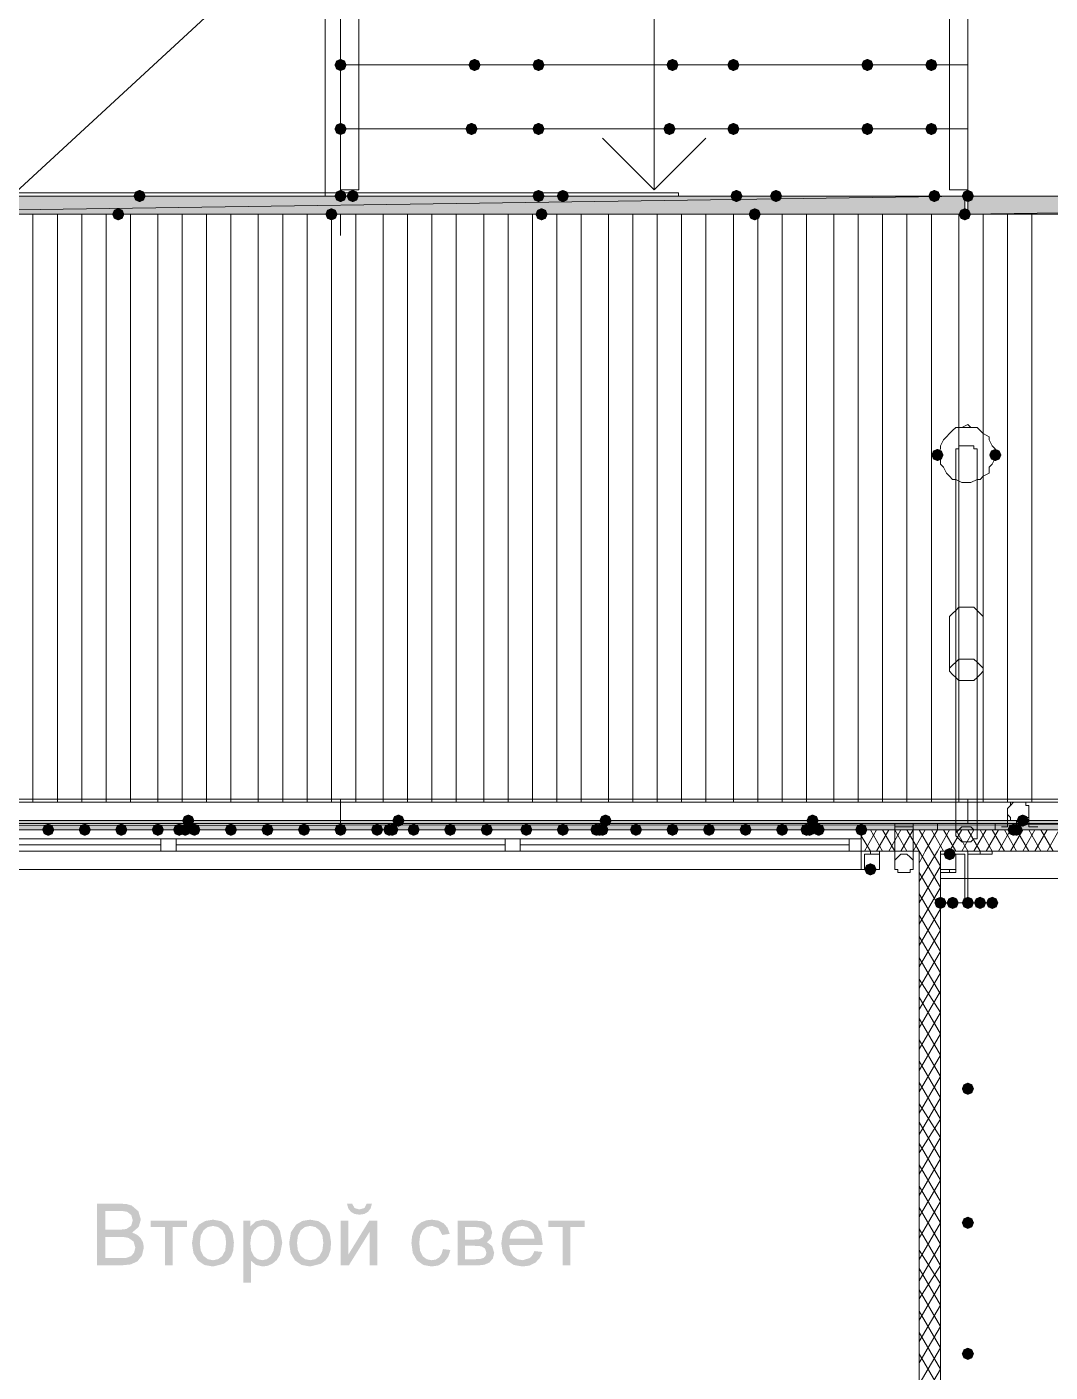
# Model space of a CAD drawing. Header units: millimetres. Extents: x 0 to 420, y 0 to 297.
# Drawn here: x 247.57 to 261.79, y 215.01 to 233.7 of the extents above; entities that cross this region are included whole.
import ezdxf

# ---------------------------------------------------------------- set-up
doc = ezdxf.new("R2010")
doc.units = ezdxf.units.MM

msp = doc.modelspace()

# ---------------------------------------------------------------- hatches: boundary and pattern name
for color, points in [(254, [(252.010333, 233.172), (251.985462, 233.112204), (251.925667, 233.087333), (251.865871, 233.112204), (251.841, 233.172), (251.865871, 233.231796), (251.925667, 233.256667), (251.985462, 233.231796)]), (254, [(253.873, 233.172), (253.848129, 233.112204), (253.788333, 233.087333), (253.728538, 233.112204), (253.703667, 233.172), (253.728537, 233.231796), (253.788333, 233.256667), (253.848129, 233.231796)]), (254, [(254.762, 233.172), (254.737129, 233.112204), (254.677333, 233.087333), (254.617538, 233.112204), (254.592667, 233.172), (254.617537, 233.231796), (254.677333, 233.256667), (254.737129, 233.231796)]), (254, [(256.624667, 233.172), (256.599796, 233.112204), (256.54, 233.087333), (256.480204, 233.112204), (256.455333, 233.172), (256.480204, 233.231796), (256.54, 233.256667), (256.599796, 233.231796)]), (254, [(257.471333, 233.172), (257.446462, 233.112204), (257.386667, 233.087333), (257.326871, 233.112204), (257.302, 233.172), (257.326871, 233.231796), (257.386667, 233.256667), (257.446462, 233.231796)]), (254, [(259.334, 233.172), (259.309129, 233.112204), (259.249333, 233.087333), (259.189538, 233.112204), (259.164667, 233.172), (259.189537, 233.231796), (259.249333, 233.256667), (259.309129, 233.231796)]), (254, [(260.223, 233.172), (260.198129, 233.112204), (260.138333, 233.087333), (260.078538, 233.112204), (260.053667, 233.172), (260.078537, 233.231796), (260.138333, 233.256667), (260.198129, 233.231796)]), (254, [(252.010333, 232.283), (251.985462, 232.223204), (251.925667, 232.198333), (251.865871, 232.223204), (251.841, 232.283), (251.865871, 232.342796), (251.925667, 232.367667), (251.985462, 232.342796)]), (254, [(253.830667, 232.283), (253.805796, 232.223204), (253.746, 232.198333), (253.686204, 232.223204), (253.661333, 232.283), (253.686204, 232.342796), (253.746, 232.367667), (253.805796, 232.342796)]), (254, [(254.762, 232.283), (254.737129, 232.223204), (254.677333, 232.198333), (254.617538, 232.223204), (254.592667, 232.283), (254.617537, 232.342796), (254.677333, 232.367667), (254.737129, 232.342796)]), (254, [(256.582333, 232.283), (256.557462, 232.223204), (256.497667, 232.198333), (256.437871, 232.223204), (256.413, 232.283), (256.437871, 232.342796), (256.497667, 232.367667), (256.557462, 232.342796)]), (254, [(257.471333, 232.283), (257.446462, 232.223204), (257.386667, 232.198333), (257.326871, 232.223204), (257.302, 232.283), (257.326871, 232.342796), (257.386667, 232.367667), (257.446462, 232.342796)]), (254, [(259.334, 232.283), (259.309129, 232.223204), (259.249333, 232.198333), (259.189538, 232.223204), (259.164667, 232.283), (259.189537, 232.342796), (259.249333, 232.367667), (259.309129, 232.342796)]), (254, [(260.223, 232.283), (260.198129, 232.223204), (260.138333, 232.198333), (260.078538, 232.223204), (260.053667, 232.283), (260.078537, 232.342796), (260.138333, 232.367667), (260.198129, 232.342796)]), (254, [(249.216333, 231.351667), (249.191462, 231.291871), (249.131667, 231.267), (249.071871, 231.291871), (249.047, 231.351667), (249.071871, 231.411462), (249.131667, 231.436333), (249.191462, 231.411463)]), (254, [(252.010333, 231.351667), (251.985462, 231.291871), (251.925667, 231.267), (251.865871, 231.291871), (251.841, 231.351667), (251.865871, 231.411462), (251.925667, 231.436333), (251.985462, 231.411463)]), (254, [(252.179667, 231.351667), (252.154796, 231.291871), (252.095, 231.267), (252.035204, 231.291871), (252.010333, 231.351667), (252.035204, 231.411462), (252.095, 231.436333), (252.154796, 231.411463)]), (254, [(254.762, 231.351667), (254.737129, 231.291871), (254.677333, 231.267), (254.617538, 231.291871), (254.592667, 231.351667), (254.617537, 231.411462), (254.677333, 231.436333), (254.737129, 231.411463)]), (254, [(255.100667, 231.351667), (255.075796, 231.291871), (255.016, 231.267), (254.956204, 231.291871), (254.931333, 231.351667), (254.956204, 231.411462), (255.016, 231.436333), (255.075796, 231.411463)]), (254, [(257.513667, 231.351667), (257.488796, 231.291871), (257.429, 231.267), (257.369204, 231.291871), (257.344333, 231.351667), (257.369204, 231.411462), (257.429, 231.436333), (257.488796, 231.411463)]), (254, [(258.064, 231.351667), (258.039129, 231.291871), (257.979333, 231.267), (257.919538, 231.291871), (257.894667, 231.351667), (257.919537, 231.411462), (257.979333, 231.436333), (258.039129, 231.411463)]), (254, [(260.265333, 231.351667), (260.240462, 231.291871), (260.180667, 231.267), (260.120871, 231.291871), (260.096, 231.351667), (260.120871, 231.411462), (260.180667, 231.436333), (260.240462, 231.411463)]), (254, [(260.731, 231.351667), (260.706129, 231.291871), (260.646333, 231.267), (260.586538, 231.291871), (260.561667, 231.351667), (260.586537, 231.411462), (260.646333, 231.436333), (260.706129, 231.411463)]), (254, [(248.92, 231.097667), (248.895129, 231.037871), (248.835333, 231.013), (248.775538, 231.037871), (248.750667, 231.097667), (248.775537, 231.157462), (248.835333, 231.182333), (248.895129, 231.157463)]), (254, [(251.883333, 231.097667), (251.858462, 231.037871), (251.798667, 231.013), (251.738871, 231.037871), (251.714, 231.097667), (251.738871, 231.157462), (251.798667, 231.182333), (251.858462, 231.157463)]), (254, [(254.804333, 231.097667), (254.779462, 231.037871), (254.719667, 231.013), (254.659871, 231.037871), (254.635, 231.097667), (254.659871, 231.157462), (254.719667, 231.182333), (254.779462, 231.157463)]), (254, [(257.767667, 231.097667), (257.742796, 231.037871), (257.683, 231.013), (257.623204, 231.037871), (257.598333, 231.097667), (257.623204, 231.157462), (257.683, 231.182333), (257.742796, 231.157463)]), (254, [(260.688667, 231.097667), (260.663796, 231.037871), (260.604, 231.013), (260.544204, 231.037871), (260.519333, 231.097667), (260.544204, 231.157462), (260.604, 231.182333), (260.663796, 231.157463)]), (7, [(260.307667, 227.753333), (260.282796, 227.693537), (260.223, 227.668667), (260.163204, 227.693537), (260.138333, 227.753333), (260.163204, 227.813129), (260.223, 227.838), (260.282796, 227.813129)]), (7, [(261.112, 227.753333), (261.087129, 227.693537), (261.027333, 227.668667), (260.967537, 227.693537), (260.942667, 227.753333), (260.967537, 227.813129), (261.027333, 227.838), (261.087129, 227.813129)]), (7, [(247.946333, 222.546333), (247.921462, 222.486537), (247.861667, 222.461667), (247.801871, 222.486537), (247.777, 222.546333), (247.801871, 222.606129), (247.861667, 222.631), (247.921462, 222.606129)]), (7, [(248.454333, 222.546333), (248.429463, 222.486537), (248.369667, 222.461667), (248.309871, 222.486537), (248.285, 222.546333), (248.309871, 222.606129), (248.369667, 222.631), (248.429462, 222.606129)]), (7, [(248.962333, 222.546333), (248.937462, 222.486537), (248.877667, 222.461667), (248.817871, 222.486537), (248.793, 222.546333), (248.817871, 222.606129), (248.877667, 222.631), (248.937462, 222.606129)]), (7, [(249.470333, 222.546333), (249.445462, 222.486537), (249.385667, 222.461667), (249.325871, 222.486537), (249.301, 222.546333), (249.325871, 222.606129), (249.385667, 222.631), (249.445462, 222.606129)]), (254, [(249.766667, 222.546333), (249.741796, 222.486537), (249.682, 222.461667), (249.622204, 222.486537), (249.597333, 222.546333), (249.622204, 222.606129), (249.682, 222.631), (249.741796, 222.606129)]), (254, [(249.851333, 222.546333), (249.826462, 222.486537), (249.766667, 222.461667), (249.706871, 222.486537), (249.682, 222.546333), (249.706871, 222.606129), (249.766667, 222.631), (249.826462, 222.606129)]), (254, [(249.851333, 222.546333), (249.826462, 222.486537), (249.766667, 222.461667), (249.706871, 222.486537), (249.682, 222.546333), (249.706871, 222.606129), (249.766667, 222.631), (249.826462, 222.606129)]), (254, [(249.893667, 222.673333), (249.868796, 222.613537), (249.809, 222.588667), (249.749204, 222.613537), (249.724333, 222.673333), (249.749204, 222.733129), (249.809, 222.758), (249.868796, 222.733129)]), (7, [(249.978333, 222.546333), (249.953463, 222.486537), (249.893667, 222.461667), (249.833871, 222.486537), (249.809, 222.546333), (249.833871, 222.606129), (249.893667, 222.631), (249.953462, 222.606129)]), (7, [(250.486333, 222.546333), (250.461462, 222.486537), (250.401667, 222.461667), (250.341871, 222.486537), (250.317, 222.546333), (250.341871, 222.606129), (250.401667, 222.631), (250.461462, 222.606129)]), (7, [(250.994333, 222.546333), (250.969462, 222.486537), (250.909667, 222.461667), (250.849871, 222.486537), (250.825, 222.546333), (250.849871, 222.606129), (250.909667, 222.631), (250.969462, 222.606129)]), (7, [(251.502333, 222.546333), (251.477463, 222.486537), (251.417667, 222.461667), (251.357871, 222.486537), (251.333, 222.546333), (251.357871, 222.606129), (251.417667, 222.631), (251.477462, 222.606129)]), (7, [(252.010333, 222.546333), (251.985462, 222.486537), (251.925667, 222.461667), (251.865871, 222.486537), (251.841, 222.546333), (251.865871, 222.606129), (251.925667, 222.631), (251.985462, 222.606129)]), (7, [(252.518333, 222.546333), (252.493462, 222.486537), (252.433667, 222.461667), (252.373871, 222.486537), (252.349, 222.546333), (252.373871, 222.606129), (252.433667, 222.631), (252.493462, 222.606129)]), (254, [(252.687667, 222.546333), (252.662796, 222.486537), (252.603, 222.461667), (252.543204, 222.486537), (252.518333, 222.546333), (252.543204, 222.606129), (252.603, 222.631), (252.662796, 222.606129)]), (254, [(252.73, 222.546333), (252.705129, 222.486537), (252.645333, 222.461667), (252.585538, 222.486537), (252.560667, 222.546333), (252.585537, 222.606129), (252.645333, 222.631), (252.705129, 222.606129)]), (254, [(252.73, 222.546333), (252.705129, 222.486537), (252.645333, 222.461667), (252.585538, 222.486537), (252.560667, 222.546333), (252.585537, 222.606129), (252.645333, 222.631), (252.705129, 222.606129)]), (254, [(252.814667, 222.673333), (252.789796, 222.613537), (252.73, 222.588667), (252.670204, 222.613537), (252.645333, 222.673333), (252.670204, 222.733129), (252.73, 222.758), (252.789796, 222.733129)]), (7, [(253.026333, 222.546333), (253.001462, 222.486537), (252.941667, 222.461667), (252.881871, 222.486537), (252.857, 222.546333), (252.881871, 222.606129), (252.941667, 222.631), (253.001462, 222.606129)]), (7, [(253.534333, 222.546333), (253.509462, 222.486537), (253.449667, 222.461667), (253.389871, 222.486537), (253.365, 222.546333), (253.389871, 222.606129), (253.449667, 222.631), (253.509462, 222.606129)]), (7, [(254.042333, 222.546333), (254.017462, 222.486537), (253.957667, 222.461667), (253.897871, 222.486537), (253.873, 222.546333), (253.897871, 222.606129), (253.957667, 222.631), (254.017462, 222.606129)]), (7, [(254.592667, 222.546333), (254.567796, 222.486537), (254.508, 222.461667), (254.448204, 222.486537), (254.423333, 222.546333), (254.448204, 222.606129), (254.508, 222.631), (254.567796, 222.606129)]), (7, [(255.100667, 222.546333), (255.075796, 222.486537), (255.016, 222.461667), (254.956204, 222.486537), (254.931333, 222.546333), (254.956204, 222.606129), (255.016, 222.631), (255.075796, 222.606129)]), (254, [(255.566333, 222.546333), (255.541462, 222.486537), (255.481667, 222.461667), (255.421871, 222.486537), (255.397, 222.546333), (255.421871, 222.606129), (255.481667, 222.631), (255.541462, 222.606129)]), (7, [(255.608667, 222.546333), (255.583796, 222.486537), (255.524, 222.461667), (255.464204, 222.486537), (255.439333, 222.546333), (255.464204, 222.606129), (255.524, 222.631), (255.583796, 222.606129)]), (254, [(255.651, 222.546333), (255.626129, 222.486537), (255.566333, 222.461667), (255.506538, 222.486537), (255.481667, 222.546333), (255.506537, 222.606129), (255.566333, 222.631), (255.626129, 222.606129)]), (254, [(255.651, 222.546333), (255.626129, 222.486537), (255.566333, 222.461667), (255.506538, 222.486537), (255.481667, 222.546333), (255.506537, 222.606129), (255.566333, 222.631), (255.626129, 222.606129)]), (254, [(255.693333, 222.673333), (255.668462, 222.613537), (255.608667, 222.588667), (255.548871, 222.613537), (255.524, 222.673333), (255.548871, 222.733129), (255.608667, 222.758), (255.668462, 222.733129)]), (7, [(256.116667, 222.546333), (256.091796, 222.486537), (256.032, 222.461667), (255.972204, 222.486537), (255.947333, 222.546333), (255.972204, 222.606129), (256.032, 222.631), (256.091796, 222.606129)]), (7, [(256.624667, 222.546333), (256.599796, 222.486537), (256.54, 222.461667), (256.480204, 222.486537), (256.455333, 222.546333), (256.480204, 222.606129), (256.54, 222.631), (256.599796, 222.606129)]), (7, [(257.132667, 222.546333), (257.107796, 222.486537), (257.048, 222.461667), (256.988204, 222.486537), (256.963333, 222.546333), (256.988204, 222.606129), (257.048, 222.631), (257.107796, 222.606129)]), (7, [(257.640667, 222.546333), (257.615796, 222.486537), (257.556, 222.461667), (257.496204, 222.486537), (257.471333, 222.546333), (257.496204, 222.606129), (257.556, 222.631), (257.615796, 222.606129)]), (7, [(258.148667, 222.546333), (258.123796, 222.486537), (258.064, 222.461667), (258.004204, 222.486537), (257.979333, 222.546333), (258.004204, 222.606129), (258.064, 222.631), (258.123796, 222.606129)]), (254, [(258.487333, 222.546333), (258.462463, 222.486537), (258.402667, 222.461667), (258.342871, 222.486537), (258.318, 222.546333), (258.342871, 222.606129), (258.402667, 222.631), (258.462462, 222.606129)]), (254, [(258.529667, 222.546333), (258.504796, 222.486537), (258.445, 222.461667), (258.385204, 222.486537), (258.360333, 222.546333), (258.385204, 222.606129), (258.445, 222.631), (258.504796, 222.606129)]), (254, [(258.529667, 222.546333), (258.504796, 222.486537), (258.445, 222.461667), (258.385204, 222.486537), (258.360333, 222.546333), (258.385204, 222.606129), (258.445, 222.631), (258.504796, 222.606129)]), (254, [(258.572, 222.673333), (258.547129, 222.613537), (258.487333, 222.588667), (258.427537, 222.613537), (258.402667, 222.673333), (258.427537, 222.733129), (258.487333, 222.758), (258.547129, 222.733129)]), (7, [(258.656667, 222.546333), (258.631796, 222.486537), (258.572, 222.461667), (258.512204, 222.486537), (258.487333, 222.546333), (258.512204, 222.606129), (258.572, 222.631), (258.631796, 222.606129)]), (7, [(259.249333, 222.546333), (259.224462, 222.486537), (259.164667, 222.461667), (259.104871, 222.486537), (259.08, 222.546333), (259.104871, 222.606129), (259.164667, 222.631), (259.224462, 222.606129)]), (254, [(261.366, 222.546333), (261.341129, 222.486537), (261.281333, 222.461667), (261.221538, 222.486537), (261.196667, 222.546333), (261.221537, 222.606129), (261.281333, 222.631), (261.341129, 222.606129)]), (254, [(261.408333, 222.546333), (261.383462, 222.486537), (261.323667, 222.461667), (261.263871, 222.486537), (261.239, 222.546333), (261.263871, 222.606129), (261.323667, 222.631), (261.383462, 222.606129)]), (254, [(261.408333, 222.546333), (261.383462, 222.486537), (261.323667, 222.461667), (261.263871, 222.486537), (261.239, 222.546333), (261.263871, 222.606129), (261.323667, 222.631), (261.383462, 222.606129)]), (254, [(261.493, 222.673333), (261.468129, 222.613537), (261.408333, 222.588667), (261.348538, 222.613537), (261.323667, 222.673333), (261.348537, 222.733129), (261.408333, 222.758), (261.468129, 222.733129)]), (7, [(260.477, 222.207667), (260.452129, 222.147871), (260.392333, 222.123), (260.332538, 222.147871), (260.307667, 222.207667), (260.332537, 222.267462), (260.392333, 222.292333), (260.452129, 222.267463)]), (7, [(259.376333, 221.996), (259.351462, 221.936204), (259.291667, 221.911333), (259.231871, 221.936204), (259.207, 221.996), (259.231871, 222.055796), (259.291667, 222.080667), (259.351462, 222.055796)]), (7, [(260.35, 221.530333), (260.325129, 221.470537), (260.265333, 221.445667), (260.205537, 221.470537), (260.180667, 221.530333), (260.205537, 221.590129), (260.265333, 221.615), (260.325129, 221.590129)]), (7, [(260.519333, 221.530333), (260.494463, 221.470537), (260.434667, 221.445667), (260.374871, 221.470537), (260.35, 221.530333), (260.374871, 221.590129), (260.434667, 221.615), (260.494462, 221.590129)]), (7, [(260.731, 221.530333), (260.706129, 221.470537), (260.646333, 221.445667), (260.586538, 221.470537), (260.561667, 221.530333), (260.586537, 221.590129), (260.646333, 221.615), (260.706129, 221.590129)]), (7, [(260.900333, 221.530333), (260.875462, 221.470537), (260.815667, 221.445667), (260.755871, 221.470537), (260.731, 221.530333), (260.755871, 221.590129), (260.815667, 221.615), (260.875462, 221.590129)]), (7, [(261.069667, 221.530333), (261.044796, 221.470537), (260.985, 221.445667), (260.925204, 221.470537), (260.900333, 221.530333), (260.925204, 221.590129), (260.985, 221.615), (261.044796, 221.590129)]), (7, [(260.731, 218.948), (260.706129, 218.888204), (260.646333, 218.863333), (260.586538, 218.888204), (260.561667, 218.948), (260.586537, 219.007796), (260.646333, 219.032667), (260.706129, 219.007796)]), (7, [(249.286652, 217.114437), (249.792117, 217.114437), (249.792117, 217.027345), (249.592026, 217.027345), (249.592026, 216.492666), (249.487295, 216.492666), (249.487295, 217.027345), (249.286652, 217.027345)]), (7, [(253.349118, 216.720318), (253.452746, 216.707089), (253.422223, 216.611246), (253.365654, 216.538968), (253.287519, 216.493355), (253.193675, 216.478334), (253.078747, 216.499074), (252.988623, 216.561568), (252.930332, 216.663267), (252.910902, 216.801346), (252.91917, 216.895742), (252.943975, 216.977735), (252.986074, 217.043537), (253.045949, 217.090734), (253.116987, 217.11926), (253.194226, 217.128768), (253.286279, 217.115952), (253.360142, 217.077505), (253.413059, 217.015493), (253.442824, 216.931984), (253.340298, 216.915999), (253.287933, 217.010257), (253.198636, 217.042227), (253.12622, 217.027827), (253.0691, 216.984901), (253.031893, 216.910831), (253.019491, 216.804102), (253.03148, 216.695789), (253.067447, 216.622201), (253.122568, 216.579551), (253.192573, 216.565426), (253.249555, 216.574935), (253.296201, 216.60346), (253.330101, 216.651554)]), (7, [(254.81398, 217.114437), (255.319445, 217.114437), (255.319445, 217.027345), (255.119354, 217.027345), (255.119354, 216.492666), (255.014623, 216.492666), (255.014623, 217.027345), (254.81398, 217.027345)]), (7, [(260.731, 217.085333), (260.706129, 217.025537), (260.646333, 217.000667), (260.586538, 217.025537), (260.561667, 217.085333), (260.586537, 217.145129), (260.646333, 217.17), (260.706129, 217.145129)]), (7, [(260.731, 215.265), (260.706129, 215.205204), (260.646333, 215.180333), (260.586538, 215.205204), (260.561667, 215.265), (260.586537, 215.324796), (260.646333, 215.349667), (260.706129, 215.324796)])]:
    msp.add_hatch(color=color).paths.add_polyline_path(points, flags=0)
h = msp.add_hatch(color=7)
h.paths.add_polyline_path([(260.604, 231.097667), (243.247333, 231.097667), (260.604, 231.351667)], flags=0)
h.paths.add_polyline_path([(243.247333, 231.097667), (260.604, 231.351667), (243.247333, 231.351667)], flags=0)
h = msp.add_hatch(color=7)
h.paths.add_polyline_path([(278.003, 231.097667), (260.646333, 231.097667), (278.003, 231.351667)], flags=0)
h.paths.add_polyline_path([(260.646333, 231.097667), (278.003, 231.351667), (260.646333, 231.351667)], flags=0)
h = msp.add_hatch(color=7)
h.paths.add_polyline_path([(120.904, 222.673333), (382.947333, 222.673333), (120.904, 222.546333)], flags=0)
h.paths.add_polyline_path([(382.947333, 222.673333), (120.904, 222.546333), (382.947333, 222.546333)], flags=0)
h = msp.add_hatch(color=7)
h.paths.add_polyline_path([(248.541977, 216.492666), (248.541977, 217.351459), (248.864438, 217.351459), (248.95277, 217.344845), (249.022086, 217.325001), (249.115241, 217.245075), (249.148865, 217.131524), (249.1191, 217.027896), (249.0287, 216.949623), (249.097671, 216.918342), (249.148865, 216.871351), (249.180147, 216.811544), (249.190758, 216.741815), (249.164851, 216.629367), (249.102012, 216.549441), (249.007754, 216.506997), (248.869399, 216.492666)], flags=0)
h.paths.add_polyline_path([(248.656079, 216.990413), (248.841287, 216.990413), (248.906124, 216.992894), (248.949877, 217.000335), (249.01492, 217.04333), (249.036969, 217.118295), (249.016574, 217.19326), (248.958145, 217.237909), (248.906468, 217.246866), (248.827507, 217.250036), (248.656079, 217.250036)], flags=0)
h.paths.add_polyline_path([(248.656079, 216.594089), (248.869399, 216.594089), (248.94712, 216.597948), (249.012164, 216.62165), (249.05571, 216.669055), (249.072798, 216.741815), (249.047993, 216.825049), (248.979642, 216.874658), (248.926381, 216.885338), (248.854516, 216.88899), (248.656079, 216.88899)], flags=0)
h = msp.add_hatch(color=7)
h.paths.add_polyline_path([(251.926087, 217.114437), (252.03192, 217.114437), (252.03192, 216.640391), (252.324064, 217.114437), (252.437615, 217.114437), (252.437615, 216.492666), (252.332332, 216.492666), (252.332332, 216.963955), (252.040188, 216.492666), (251.926087, 216.492666)], flags=0)
h.paths.add_polyline_path([(252.289338, 217.350357), (252.361547, 217.350357), (252.343426, 217.285382), (252.307528, 217.237358), (252.255438, 217.207868), (252.188465, 217.198221), (252.12101, 217.207868), (252.068852, 217.237358), (252.033023, 217.284969), (252.015384, 217.350357), (252.087593, 217.350357), (252.119563, 217.290274), (252.185158, 217.270982), (252.256816, 217.289723)], flags=0)
h = msp.add_hatch(color=7)
h.paths.add_polyline_path([(249.860669, 216.803551), (249.884715, 216.954033), (249.957131, 217.059866), (250.045601, 217.111474), (250.152261, 217.128768), (250.268775, 217.107684), (250.361723, 217.044432), (250.42277, 216.944318), (250.443303, 216.812371), (250.434277, 216.704815), (250.407474, 216.623304), (250.36317, 216.562188), (250.302743, 216.516368), (250.152261, 216.478334), (250.034095, 216.499143), (249.941146, 216.562119), (249.88065, 216.664232)], flags=0)
h.paths.add_polyline_path([(249.969258, 216.803551), (249.982143, 216.698889), (250.021072, 216.624406), (250.079845, 216.580033), (250.152261, 216.565426), (250.224195, 216.580309), (250.282899, 216.624957), (250.322105, 216.700474), (250.335265, 216.80741), (250.322105, 216.908627), (250.282899, 216.982145), (250.223782, 217.026793), (250.152261, 217.041676), (250.079845, 217.026793), (250.021072, 216.982145), (249.982143, 216.907731)], flags=0)
h = msp.add_hatch(color=7)
h.paths.add_polyline_path([(250.575232, 216.254541), (250.575232, 217.114437), (250.671695, 217.114437), (250.671695, 217.033959), (250.747762, 217.105066), (250.851942, 217.128768), (250.926494, 217.118433), (250.991951, 217.087427), (251.045419, 217.037818), (251.084004, 216.971672), (251.115423, 216.808512), (251.081248, 216.636533), (251.039011, 216.568734), (250.981478, 216.519124), (250.914505, 216.488601), (250.844225, 216.478334), (250.749967, 216.500383), (250.681065, 216.557158), (250.681065, 216.254541)], flags=0)
h.paths.add_polyline_path([(250.671144, 216.800244), (250.683201, 216.695582), (250.719651, 216.622753), (250.772981, 216.57962), (250.837059, 216.565426), (250.902378, 216.580033), (250.957776, 216.624406), (250.995258, 216.700198), (251.007936, 216.809063), (250.995603, 216.912485), (250.958878, 216.986555), (250.904997, 217.031203), (250.84202, 217.046086), (250.778355, 217.030376), (250.722958, 216.983247), (250.684028, 216.906008)], flags=0)
h = msp.add_hatch(color=7)
h.paths.add_polyline_path([(251.211523, 216.803551), (251.23557, 216.954033), (251.307986, 217.059866), (251.396456, 217.111474), (251.503116, 217.128768), (251.619629, 217.107684), (251.712578, 217.044432), (251.773625, 216.944318), (251.794158, 216.812371), (251.785132, 216.704815), (251.758329, 216.623304), (251.714025, 216.562188), (251.653598, 216.516368), (251.503116, 216.478334), (251.384949, 216.499143), (251.292001, 216.562119), (251.231505, 216.664232)], flags=0)
h.paths.add_polyline_path([(251.320113, 216.803551), (251.332997, 216.698889), (251.371927, 216.624406), (251.4307, 216.580033), (251.503116, 216.565426), (251.57505, 216.580309), (251.633754, 216.624957), (251.672959, 216.700474), (251.686119, 216.80741), (251.672959, 216.908627), (251.633754, 216.982145), (251.574636, 217.026793), (251.503116, 217.041676), (251.4307, 217.026793), (251.371927, 216.982145), (251.332997, 216.907731)], flags=0)
h = msp.add_hatch(color=7)
h.paths.add_polyline_path([(253.551373, 217.114437), (253.793908, 217.114437), (253.871974, 217.110716), (253.927302, 217.099554), (254.002267, 217.044984), (254.033687, 216.949623), (254.014945, 216.871902), (253.959824, 216.81678), (254.032584, 216.761659), (254.061799, 216.66685), (254.042713, 216.589404), (253.998409, 216.535109), (253.927715, 216.503139), (253.831391, 216.492666), (253.551373, 216.492666)], flags=0)
h.paths.add_polyline_path([(253.656655, 216.852609), (253.769103, 216.852609), (253.825672, 216.854332), (253.861156, 216.859775), (253.906356, 216.888438), (253.926751, 216.939701), (253.917794, 216.981111), (253.891473, 217.008052), (253.844344, 217.022453), (253.772411, 217.027345), (253.656655, 217.027345)], flags=0)
h.paths.add_polyline_path([(253.656655, 216.579207), (253.795562, 216.579207), (253.870802, 216.584305), (253.917931, 216.600153), (253.943425, 216.628334), (253.953209, 216.671811), (253.933917, 216.726932), (253.883756, 216.759454), (253.783986, 216.766069), (253.656655, 216.766069)], flags=0)
h = msp.add_hatch(color=7)
h.paths.add_polyline_path([(254.621418, 216.692757), (254.730558, 216.679528), (254.693351, 216.594641), (254.634647, 216.531251), (254.555341, 216.491563), (254.456604, 216.478334), (254.334303, 216.499143), (254.240528, 216.562119), (254.180514, 216.663405), (254.160602, 216.79859), (254.180583, 216.937497), (254.241079, 217.041676), (254.334097, 217.106926), (254.451092, 217.128768), (254.563953, 217.107409), (254.65449, 217.043881), (254.714022, 216.941424), (254.733865, 216.804654), (254.733314, 216.776542), (254.269191, 216.776542), (254.286554, 216.686005), (254.327069, 216.619445), (254.385704, 216.578793), (254.457155, 216.565426), (254.556374, 216.595743), (254.592823, 216.634948)], flags=0)
h.paths.add_polyline_path([(254.275254, 216.863634), (254.62252, 216.863634), (254.608877, 216.931847), (254.582832, 216.981043), (254.524541, 217.026931), (254.452194, 217.042227), (254.385222, 217.029894), (254.329825, 216.993169), (254.291377, 216.936463)], flags=0)

# ---------------------------------------------------------------- linework, layer by layer
at = {"color": 7, "lineweight": 0}
for points in [[(251.714, 257.471333), (251.714, 231.351667), (242.993333, 231.351667), (242.993333, 257.471333)], [(247.353667, 257.471333), (247.353667, 231.351667), (251.714, 235.373333)], [(256.286, 235.754333), (256.286, 234.907667), (256.286, 232.283), (256.286, 231.436333), (255.566333, 232.156)], [(251.925667, 234.018667), (251.925667, 233.172)], [(251.925667, 233.172), (251.925667, 232.283)], [(251.925667, 232.283), (251.925667, 231.351667)], [(256.286, 231.436333), (257.005667, 232.156)], [(247.226667, 231.351667), (247.226667, 231.394), (256.624667, 231.394)], [(260.604, 231.351667), (243.247333, 231.351667)], [(278.003, 231.351667), (260.646333, 231.351667)], [(251.925667, 231.097667), (251.925667, 230.801333)], [(260.223, 227.753333), (260.265333, 227.838), (260.265333, 227.880333), (260.307667, 227.965), (260.35, 228.007333), (260.392333, 228.049667), (260.434667, 228.092), (260.477, 228.134333), (260.561667, 228.134333), (260.646333, 228.176667), (260.688667, 228.134333), (260.773333, 228.134333), (260.815667, 228.092), (260.858, 228.049667), (260.942667, 228.007333), (260.942667, 227.965), (260.985, 227.880333), (261.027333, 227.838), (261.027333, 227.753333)], [(260.773333, 227.795667), (260.773333, 227.838), (260.731, 227.838), (260.731, 227.880333), (260.688667, 227.880333), (260.646333, 227.880333), (260.604, 227.880333), (260.561667, 227.880333), (260.519333, 227.880333), (260.519333, 227.838), (260.477, 227.838), (260.477, 227.795667)], [(260.477, 227.795667), (260.477, 222.504)], [(260.773333, 227.795667), (260.773333, 222.504)], [(260.392333, 225.467333), (260.392333, 225.509667), (260.434667, 225.552), (260.477, 225.594333), (260.519333, 225.636667), (260.561667, 225.636667), (260.604, 225.636667), (260.646333, 225.636667), (260.688667, 225.636667), (260.731, 225.636667), (260.773333, 225.594333), (260.815667, 225.552), (260.858, 225.509667), (260.858, 225.467333)], [(260.392333, 225.467333), (260.392333, 224.747667)], [(260.858, 225.467333), (260.858, 224.747667)], [(244.686667, 222.546333), (244.686667, 222.631), (259.164667, 222.631), (259.164667, 222.546333)], [(259.630333, 222.080667), (259.630333, 222.631)], [(259.884333, 222.631), (259.884333, 222.080667)], [(260.223, 222.631), (260.265333, 222.631), (260.307667, 222.631), (260.35, 222.631), (260.392333, 222.631), (260.434667, 222.631), (260.477, 222.631), (260.561667, 222.631), (260.646333, 222.631), (260.688667, 222.631), (260.773333, 222.631), (260.815667, 222.631), (260.858, 222.631), (260.942667, 222.631), (260.985, 222.631), (261.027333, 222.631)], [(260.223, 222.631), (260.223, 222.546333), (260.265333, 222.546333), (260.307667, 222.546333), (260.35, 222.546333), (260.392333, 222.546333), (260.434667, 222.546333), (260.477, 222.546333), (260.561667, 222.546333), (260.646333, 222.546333), (260.688667, 222.546333), (260.773333, 222.546333), (260.815667, 222.546333), (260.858, 222.546333), (260.942667, 222.546333), (260.985, 222.546333), (261.027333, 222.546333), (261.027333, 222.631)], [(120.904, 222.546333), (382.947333, 222.546333), (120.904, 222.546333), (382.947333, 222.546333)], [(120.904, 222.546333), (382.947333, 222.546333)], [(120.904, 222.546333), (382.947333, 222.546333)], [(249.428, 222.419333), (244.898333, 222.419333)], [(249.555, 222.419333), (249.428, 222.419333), (249.428, 222.25), (249.555, 222.25)], [(249.555, 222.25), (249.639667, 222.25), (249.639667, 222.419333), (249.555, 222.419333)], [(254.211667, 222.419333), (249.639667, 222.419333)], [(254.296333, 222.419333), (254.211667, 222.419333), (254.211667, 222.25), (254.296333, 222.25)], [(254.296333, 222.25), (254.423333, 222.25), (254.423333, 222.419333), (254.296333, 222.419333)], [(258.995333, 222.419333), (254.423333, 222.419333)], [(259.164667, 222.419333), (258.995333, 222.419333), (258.995333, 222.25), (259.164667, 222.25)], [(259.164667, 222.461667), (259.207, 222.546333)], [(259.164667, 222.546333), (259.164667, 222.419333), (259.164667, 222.25)], [(259.164667, 222.546333), (259.164667, 222.419333)], [(262.085667, 222.546333), (259.164667, 222.546333)], [(259.291667, 222.25), (259.164667, 222.461667)], [(259.207, 222.25), (259.376333, 222.546333)], [(259.461, 222.25), (259.291667, 222.546333)], [(259.376333, 222.25), (259.545667, 222.546333)], [(259.630333, 222.25), (259.461, 222.546333)], [(259.545667, 222.25), (259.715, 222.546333)], [(259.799667, 222.25), (259.630333, 222.546333)], [(259.715, 222.25), (259.884333, 222.546333)], [(259.969, 222.25), (259.799667, 222.546333)], [(259.884333, 222.25), (260.053667, 222.546333)], [(260.138333, 222.25), (259.969, 222.546333)], [(260.053667, 222.25), (260.223, 222.546333)], [(260.307667, 222.25), (260.138333, 222.546333)], [(260.223, 222.25), (260.392333, 222.546333)], [(260.477, 222.25), (260.307667, 222.546333)], [(260.392333, 222.25), (260.561667, 222.546333)], [(260.646333, 222.25), (260.477, 222.546333)], [(260.561667, 222.25), (260.731, 222.546333)], [(260.815667, 222.25), (260.646333, 222.546333)], [(260.731, 222.25), (260.900333, 222.546333)], [(260.985, 222.25), (260.815667, 222.546333)], [(260.900333, 222.25), (261.069667, 222.546333)], [(261.154333, 222.25), (260.985, 222.546333)], [(261.069667, 222.25), (261.239, 222.546333)], [(261.323667, 222.25), (261.154333, 222.546333)], [(261.239, 222.25), (261.408333, 222.546333)], [(261.493, 222.25), (261.323667, 222.546333)], [(261.408333, 222.25), (261.577667, 222.546333)], [(261.662333, 222.25), (261.493, 222.546333)], [(261.577667, 222.25), (261.747, 222.546333)], [(261.831667, 222.25), (261.662333, 222.546333)], [(261.747, 222.25), (261.916333, 222.546333)], [(251.925667, 222.25), (244.686667, 222.25), (244.686667, 222.123)], [(251.925667, 222.25), (244.686667, 222.25), (244.686667, 222.123)], [(244.686667, 222.25), (259.164667, 222.25)], [(244.898333, 222.334667), (249.428, 222.334667)], [(244.898333, 222.25), (249.428, 222.25)], [(249.639667, 222.334667), (254.211667, 222.334667)], [(249.639667, 222.25), (254.211667, 222.25)], [(259.164667, 222.123), (259.164667, 222.25), (251.925667, 222.25)], [(259.164667, 222.123), (259.164667, 222.25), (251.925667, 222.25)], [(254.423333, 222.334667), (258.995333, 222.334667)], [(254.423333, 222.25), (258.995333, 222.25)], [(259.164667, 222.25), (259.969, 222.25)], [(259.291667, 222.25), (259.291667, 222.207667)], [(259.969, 222.080667), (260.053667, 222.25)], [(259.969, 221.826667), (260.223, 222.25)], [(260.265333, 221.742), (259.969, 222.25)], [(259.969, 222.25), (259.969, 187.748333)], [(260.265333, 222.038333), (260.138333, 222.25)], [(260.265333, 222.207667), (260.265333, 222.25)], [(260.265333, 187.748333), (260.265333, 222.25)], [(260.265333, 222.25), (262.085667, 222.25)], [(260.434667, 222.207667), (260.434667, 222.25)], [(260.646333, 221.530333), (260.646333, 222.25)], [(260.815667, 222.207667), (260.815667, 222.25)], [(260.985, 222.207667), (260.985, 222.25)], [(244.686667, 222.123), (244.686667, 221.996), (251.925667, 221.996)], [(244.686667, 222.123), (244.686667, 221.996), (251.925667, 221.996)], [(251.925667, 221.996), (259.164667, 221.996), (259.164667, 222.123)], [(251.925667, 221.996), (259.164667, 221.996), (259.164667, 222.123)], [(259.969, 221.530333), (260.265333, 222.038333)], [(260.265333, 221.445667), (259.969, 221.953667)], [(260.392333, 221.996), (260.392333, 221.953667)], [(259.969, 221.234), (260.265333, 221.742)], [(260.265333, 221.149333), (259.969, 221.657333)], [(259.969, 220.937667), (260.265333, 221.445667)], [(260.265333, 220.853), (259.969, 221.361)], [(259.969, 220.641333), (260.265333, 221.149333)], [(260.265333, 220.556667), (259.969, 221.064667)], [(259.969, 220.345), (260.265333, 220.853)], [(260.265333, 220.260333), (259.969, 220.768333)], [(259.969, 220.048667), (260.265333, 220.556667)], [(260.265333, 220.006333), (259.969, 220.472)], [(259.969, 219.794667), (260.265333, 220.302667)], [(260.265333, 219.71), (259.969, 220.218)], [(259.969, 219.498333), (260.265333, 220.006333)], [(260.265333, 219.413667), (259.969, 219.921667)], [(259.969, 219.202), (260.265333, 219.71)], [(260.265333, 219.117333), (259.969, 219.625333)], [(259.969, 218.905667), (260.265333, 219.413667)], [(260.265333, 218.821), (259.969, 219.329)], [(259.969, 218.609333), (260.265333, 219.117333)], [(260.265333, 218.524667), (259.969, 219.032667)], [(259.969, 218.313), (260.265333, 218.821)], [(260.265333, 218.270667), (259.969, 218.736333)], [(259.969, 218.059), (260.265333, 218.524667)], [(260.265333, 217.974333), (259.969, 218.482333)], [(259.969, 217.762667), (260.265333, 218.270667)], [(260.265333, 217.678), (259.969, 218.186)], [(259.969, 217.466333), (260.265333, 217.974333)], [(260.265333, 217.381667), (259.969, 217.889667)], [(259.969, 217.17), (260.265333, 217.678)], [(260.265333, 217.085333), (259.969, 217.593333)], [(259.969, 216.873667), (260.265333, 217.381667)], [(260.265333, 216.789), (259.969, 217.297)], [(259.969, 216.577333), (260.265333, 217.085333)], [(260.265333, 216.492667), (259.969, 217.000667)], [(259.969, 216.281), (260.265333, 216.789)], [(260.265333, 216.238667), (259.969, 216.704333)], [(259.969, 216.027), (260.265333, 216.492667)], [(260.265333, 215.942333), (259.969, 216.450333)], [(259.969, 215.730667), (260.265333, 216.238667)], [(260.265333, 215.646), (259.969, 216.154)], [(259.969, 215.434333), (260.265333, 215.942333)], [(260.265333, 215.349667), (259.969, 215.857667)], [(259.969, 215.138), (260.265333, 215.646)], [(260.265333, 215.053333), (259.969, 215.561333)], [(259.969, 214.841667), (260.265333, 215.349667)], [(260.265333, 214.757), (259.969, 215.265)], [(259.969, 214.545333), (260.265333, 215.053333)]]:
    msp.add_lwpolyline(points, dxfattribs=at)
for points in [[(252.179667, 236.135333), (252.179667, 235.754333), (252.179667, 231.436333), (251.925667, 231.436333), (251.925667, 235.754333), (251.925667, 236.135333)], [(260.646333, 236.135333), (260.646333, 235.754333), (260.646333, 231.436333), (260.392333, 231.436333), (260.392333, 235.754333), (260.392333, 236.135333)], [(251.925667, 234.018667), (260.646333, 234.018667), (260.646333, 233.172), (251.925667, 233.172)], [(251.925667, 233.172), (260.646333, 233.172), (260.646333, 232.283), (251.925667, 232.283)], [(251.925667, 232.283), (260.646333, 232.283), (260.646333, 231.436333), (260.646333, 231.351667), (251.925667, 231.351667), (251.925667, 231.436333)], [(256.624667, 231.394), (256.624667, 231.351667), (247.226667, 231.351667), (247.226667, 231.394)], [(260.604, 231.351667), (260.604, 231.097667), (243.247333, 231.097667), (243.247333, 231.351667), (243.247333, 231.097667), (225.848333, 231.097667), (225.848333, 231.351667), (225.848333, 231.097667), (208.449333, 231.097667), (208.449333, 231.351667), (208.449333, 231.097667), (191.050333, 231.097667), (191.050333, 231.351667), (173.693667, 231.351667), (173.693667, 231.097667), (191.050333, 231.097667), (191.050333, 231.351667), (208.449333, 231.351667), (225.848333, 231.351667), (243.247333, 231.351667)], [(260.604, 231.097667), (243.247333, 231.097667), (260.604, 231.351667)], [(243.247333, 231.097667), (260.604, 231.351667), (243.247333, 231.351667)], [(278.003, 231.097667), (260.646333, 231.097667), (278.003, 231.351667)], [(260.646333, 231.097667), (278.003, 231.351667), (260.646333, 231.351667)], [(278.003, 231.351667), (260.646333, 231.351667), (260.646333, 231.097667), (278.003, 231.097667)], [(382.947333, 230.505), (382.947333, 231.097667), (120.904, 231.097667), (120.904, 230.505), (120.904, 223.52), (120.904, 222.927333), (382.947333, 222.927333), (382.947333, 223.52)], [(260.688667, 227.372333), (260.646333, 227.372333), (260.561667, 227.372333), (260.477, 227.414667), (260.434667, 227.414667), (260.392333, 227.457), (260.35, 227.499333), (260.307667, 227.584), (260.265333, 227.626333), (260.265333, 227.711), (260.223, 227.753333), (260.265333, 227.838), (260.265333, 227.880333), (260.307667, 227.965), (260.35, 228.007333), (260.392333, 228.049667), (260.434667, 228.092), (260.477, 228.134333), (260.561667, 228.134333), (260.646333, 228.134333), (260.688667, 228.134333), (260.773333, 228.134333), (260.815667, 228.092), (260.858, 228.049667), (260.942667, 228.007333), (260.942667, 227.965), (260.985, 227.880333), (261.027333, 227.838), (261.027333, 227.753333), (261.027333, 227.711), (260.985, 227.626333), (260.942667, 227.584), (260.942667, 227.499333), (260.858, 227.457), (260.815667, 227.414667), (260.773333, 227.414667)], [(260.646333, 224.620667), (260.688667, 224.620667), (260.731, 224.620667), (260.773333, 224.663), (260.815667, 224.705333), (260.858, 224.747667), (260.858, 224.79), (260.815667, 224.832333), (260.773333, 224.874667), (260.731, 224.917), (260.688667, 224.917), (260.646333, 224.917), (260.604, 224.917), (260.561667, 224.917), (260.519333, 224.917), (260.477, 224.874667), (260.434667, 224.832333), (260.392333, 224.79), (260.392333, 224.747667), (260.434667, 224.705333), (260.477, 224.663), (260.519333, 224.620667), (260.561667, 224.620667), (260.604, 224.620667)], [(243.247333, 222.969667), (251.925667, 222.969667), (251.925667, 222.631), (243.247333, 222.631)], [(260.646333, 222.969667), (251.925667, 222.969667), (251.925667, 222.631), (260.646333, 222.631)], [(278.003, 222.631), (260.646333, 222.631), (260.646333, 222.969667), (278.003, 222.969667)], [(261.112, 222.588667), (261.196667, 222.588667), (261.196667, 222.800333), (261.196667, 222.842667), (261.239, 222.885), (261.239, 222.927333), (261.281333, 222.927333), (261.323667, 222.927333), (261.366, 222.927333), (261.408333, 222.927333), (261.450667, 222.927333), (261.450667, 222.885), (261.493, 222.885), (261.493, 222.842667), (261.493, 222.800333), (261.493, 222.588667), (261.62, 222.588667), (261.493, 222.588667), (261.493, 222.800333), (261.493, 222.842667), (261.493, 222.885), (261.450667, 222.885), (261.450667, 222.927333), (261.408333, 222.927333), (261.366, 222.927333), (261.323667, 222.927333), (261.281333, 222.927333), (261.239, 222.885), (261.196667, 222.842667), (261.196667, 222.800333), (261.196667, 222.588667), (261.112, 222.588667), (261.196667, 222.588667), (261.196667, 222.800333), (261.196667, 222.842667), (261.239, 222.885), (261.239, 222.927333), (261.281333, 222.927333), (261.323667, 222.927333), (261.366, 222.927333), (261.408333, 222.927333), (261.450667, 222.927333), (261.450667, 222.885), (261.493, 222.885), (261.493, 222.842667), (261.493, 222.800333), (261.493, 222.588667), (261.62, 222.588667), (261.493, 222.588667), (261.493, 222.800333), (261.493, 222.842667), (261.493, 222.885), (261.450667, 222.885), (261.450667, 222.927333), (261.408333, 222.927333), (261.366, 222.927333), (261.323667, 222.927333), (261.281333, 222.927333), (261.239, 222.885), (261.196667, 222.842667), (261.196667, 222.800333), (261.196667, 222.588667), (261.112, 222.588667), (261.196667, 222.588667), (261.196667, 222.800333), (261.196667, 222.842667), (261.239, 222.885), (261.281333, 222.927333), (261.323667, 222.927333), (261.366, 222.927333), (261.408333, 222.927333), (261.450667, 222.927333), (261.450667, 222.885), (261.493, 222.885), (261.493, 222.842667), (261.493, 222.800333), (261.493, 222.588667), (261.62, 222.588667), (261.493, 222.588667), (261.493, 222.800333), (261.493, 222.842667), (261.493, 222.885), (261.450667, 222.885), (261.450667, 222.927333), (261.408333, 222.927333), (261.366, 222.927333), (261.323667, 222.927333), (261.281333, 222.927333), (261.239, 222.927333), (261.239, 222.885), (261.196667, 222.842667), (261.196667, 222.800333), (261.196667, 222.588667)], [(261.493, 222.800333), (261.493, 222.758), (261.493, 222.715667), (261.450667, 222.715667), (261.450667, 222.673333), (261.408333, 222.673333), (261.366, 222.631), (261.323667, 222.631), (261.323667, 222.673333), (261.281333, 222.673333), (261.239, 222.673333), (261.239, 222.715667), (261.196667, 222.758), (261.196667, 222.800333), (261.196667, 222.842667), (261.239, 222.885), (261.281333, 222.927333), (261.323667, 222.927333), (261.366, 222.927333), (261.408333, 222.927333), (261.450667, 222.927333), (261.450667, 222.885), (261.493, 222.885), (261.493, 222.842667)], [(261.196667, 222.800333), (261.196667, 222.842667), (261.239, 222.885), (261.281333, 222.927333), (261.323667, 222.927333), (261.366, 222.927333), (261.408333, 222.927333), (261.450667, 222.927333), (261.450667, 222.885), (261.493, 222.885), (261.493, 222.842667), (261.493, 222.800333), (261.493, 222.758), (261.493, 222.715667), (261.450667, 222.715667), (261.450667, 222.673333), (261.408333, 222.673333), (261.366, 222.631), (261.323667, 222.631), (261.323667, 222.673333), (261.281333, 222.673333), (261.239, 222.673333), (261.239, 222.715667), (261.196667, 222.758)], [(120.904, 222.673333), (382.947333, 222.673333), (120.904, 222.546333)], [(382.947333, 222.673333), (120.904, 222.546333), (382.947333, 222.546333)], [(120.904, 222.673333), (120.904, 222.546333), (382.947333, 222.546333), (382.947333, 222.673333)], [(259.630333, 222.631), (259.672667, 222.631), (259.715, 222.631), (259.757333, 222.631), (259.799667, 222.631), (259.842, 222.631), (259.884333, 222.631), (259.884333, 222.588667), (259.842, 222.588667), (259.799667, 222.588667), (259.757333, 222.588667), (259.715, 222.588667), (259.672667, 222.588667), (259.630333, 222.588667)], [(259.164667, 222.25), (259.164667, 222.419333)], [(260.646333, 222.377), (260.688667, 222.377), (260.731, 222.419333), (260.773333, 222.419333), (260.773333, 222.461667), (260.773333, 222.504), (260.773333, 222.546333), (260.731, 222.546333), (260.688667, 222.588667), (260.646333, 222.588667), (260.604, 222.588667), (260.561667, 222.588667), (260.519333, 222.546333), (260.477, 222.504), (260.477, 222.461667), (260.519333, 222.419333), (260.561667, 222.377), (260.604, 222.377)], [(394.335, 222.25), (260.265333, 222.25), (260.265333, 191.219667), (243.586, 191.219667), (243.586, 222.25), (109.516333, 222.25), (109.516333, 105.579333), (243.586, 105.579333), (243.586, 136.609667), (260.265333, 136.609667), (260.265333, 105.579333), (394.335, 105.579333)], [(259.164667, 222.25), (259.418667, 222.25), (259.418667, 221.996), (259.164667, 221.996)], [(260.985, 221.530333), (260.265333, 221.530333), (260.604, 221.530333), (260.604, 222.207667), (260.265333, 222.207667), (260.265333, 222.25), (260.985, 222.25), (260.985, 222.207667), (260.646333, 222.207667), (260.646333, 221.530333)], [(259.207, 222.207667), (259.207, 221.996), (259.418667, 221.996), (259.418667, 222.207667)], [(259.630333, 222.080667), (259.630333, 222.038333), (259.630333, 221.996), (259.672667, 221.996), (259.672667, 221.953667), (259.715, 221.953667), (259.757333, 221.953667), (259.799667, 221.953667), (259.842, 221.953667), (259.842, 221.996), (259.884333, 221.996), (259.884333, 222.038333), (259.884333, 222.080667), (259.884333, 222.123), (259.842, 222.165333), (259.799667, 222.207667), (259.757333, 222.207667), (259.715, 222.207667), (259.672667, 222.165333), (259.630333, 222.123), (259.630333, 222.080667), (259.630333, 222.123), (259.672667, 222.165333), (259.715, 222.207667), (259.757333, 222.207667), (259.799667, 222.207667), (259.842, 222.165333), (259.884333, 222.123), (259.884333, 222.080667), (259.884333, 222.038333), (259.884333, 221.996), (259.842, 221.996), (259.842, 221.953667), (259.799667, 221.953667), (259.757333, 221.953667), (259.715, 221.953667), (259.672667, 221.953667), (259.672667, 221.996), (259.630333, 221.996), (259.630333, 222.038333)], [(259.884333, 222.080667), (259.884333, 222.038333), (259.884333, 221.996), (259.842, 221.996), (259.842, 221.953667), (259.799667, 221.953667), (259.757333, 221.953667), (259.715, 221.953667), (259.672667, 221.953667), (259.672667, 221.996), (259.630333, 221.996), (259.630333, 222.038333), (259.630333, 222.080667), (259.630333, 222.123), (259.672667, 222.165333), (259.715, 222.207667), (259.757333, 222.207667), (259.799667, 222.207667), (259.842, 222.165333), (259.884333, 222.123)], [(260.477, 222.207667), (260.265333, 222.207667), (260.265333, 221.996), (260.477, 221.996), (260.477, 222.207667), (260.265333, 222.207667), (260.265333, 221.953667), (260.477, 221.953667)], [(243.586, 221.869), (243.586, 191.219667), (260.265333, 191.219667), (260.265333, 221.869), (393.954, 221.869), (393.954, 105.918), (260.265333, 105.918), (260.265333, 136.609667), (243.586, 136.609667), (243.586, 105.918), (109.897333, 105.918), (109.897333, 221.869)]]:
    msp.add_lwpolyline(points, close=True, dxfattribs=at)
at = {"color": 253, "lineweight": 0}
for points in [[(247.65, 231.097667), (247.65, 222.927333)], [(247.988667, 231.097667), (247.988667, 222.927333)], [(248.327333, 231.097667), (248.327333, 222.927333)], [(248.666, 231.097667), (248.666, 222.927333)], [(249.004667, 231.097667), (249.004667, 222.927333)], [(249.385667, 231.097667), (249.385667, 222.927333)], [(249.724333, 231.097667), (249.724333, 222.927333)], [(250.063, 231.097667), (250.063, 222.927333)], [(250.401667, 231.097667), (250.401667, 222.927333)], [(250.782667, 231.097667), (250.782667, 222.927333)], [(251.121333, 231.097667), (251.121333, 222.927333)], [(251.46, 231.097667), (251.46, 222.927333)], [(251.798667, 231.097667), (251.798667, 222.927333)], [(252.137333, 231.097667), (252.137333, 222.927333)], [(252.518333, 231.097667), (252.518333, 222.927333)], [(252.857, 231.097667), (252.857, 222.927333)], [(253.195667, 231.097667), (253.195667, 222.927333)], [(253.534333, 231.097667), (253.534333, 222.927333)], [(253.915333, 231.097667), (253.915333, 222.927333)], [(254.254, 231.097667), (254.254, 222.927333)], [(254.592667, 231.097667), (254.592667, 222.927333)], [(254.931333, 231.097667), (254.931333, 222.927333)], [(255.27, 231.097667), (255.27, 222.927333)], [(255.651, 231.097667), (255.651, 222.927333)], [(255.989667, 231.097667), (255.989667, 222.927333)], [(256.328333, 231.097667), (256.328333, 222.927333)], [(256.667, 231.097667), (256.667, 222.927333)], [(257.005667, 231.097667), (257.005667, 222.927333)], [(257.386667, 231.097667), (257.386667, 222.927333)], [(257.725333, 231.097667), (257.725333, 222.927333)], [(258.064, 231.097667), (258.064, 222.927333)], [(258.402667, 231.097667), (258.402667, 222.927333)], [(258.783667, 231.097667), (258.783667, 222.927333)], [(259.122333, 231.097667), (259.122333, 222.927333)], [(259.461, 231.097667), (259.461, 222.927333)], [(259.799667, 231.097667), (259.799667, 222.927333)], [(260.138333, 231.097667), (260.138333, 222.927333)], [(260.519333, 231.097667), (260.519333, 222.927333)], [(260.858, 231.097667), (260.858, 222.927333)], [(261.196667, 231.097667), (261.196667, 222.927333)], [(261.535333, 231.097667), (261.535333, 222.927333)]]:
    msp.add_lwpolyline(points, dxfattribs=at)
at = {"color": 43, "lineweight": 0}
msp.add_lwpolyline([(277.876, 187.748333), (277.876, 222.25), (260.265333, 222.25), (260.265333, 187.748333)], close=True, dxfattribs=at)
at = {"color": 254, "lineweight": 0}
msp.add_lwpolyline([(243.586, 221.869), (109.897333, 221.869), (109.897333, 105.918), (243.586, 105.918), (243.586, 136.609667), (260.265333, 136.609667), (260.265333, 105.918), (393.954, 105.918), (393.954, 221.869), (260.265333, 221.869), (260.265333, 191.219667), (243.586, 191.219667)], close=True, dxfattribs=at)

doc.saveas('drawing.dxf')
